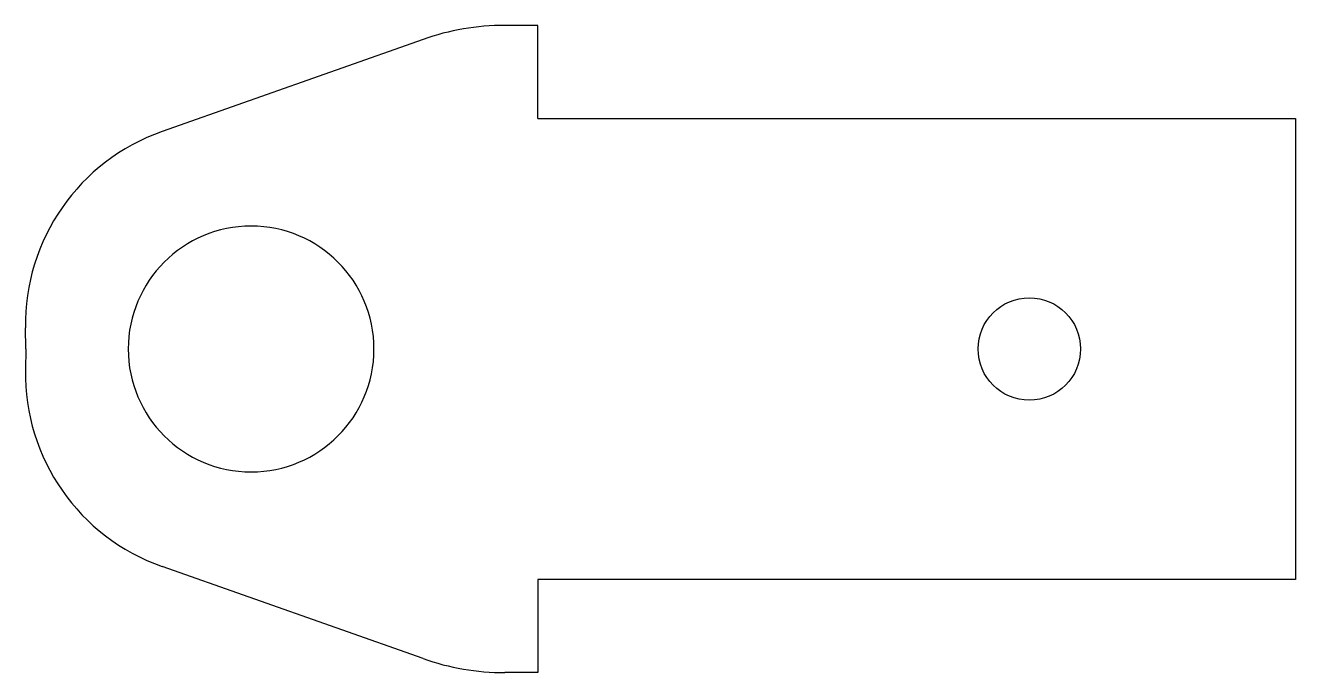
# Model space of a CAD drawing. Extents: x 500.2 to 562.2, y -103.7 to -72.1.
import ezdxf

# ---------------------------------------------------------------- set-up
doc = ezdxf.new("R2010")
doc.units = 0
doc.layers.get('0').update_dxf_attribs({"color": 253, "linetype": 'CONTINUOUS'})

msp = doc.modelspace()

# ---------------------------------------------------------------- linework, layer by layer
at = {"color": 48}
for p, q in [((525.18, -72.086), (523.569, -72.086)), ((525.18, -76.635), (525.18, -72.086)), ((519.575, -72.771), (506.831, -77.268)), ((525.18, -76.635), (562.18, -76.635)), ((562.18, -76.635), (562.18, -99.135)), ((500.177, -87.885), (500.161, -86.854)), ((500.177, -87.885), (500.161, -88.916)), ((519.575, -103), (506.831, -98.502)), ((525.18, -99.135), (525.18, -103.684)), ((562.18, -99.135), (525.18, -99.135)), ((525.18, -103.684), (523.569, -103.684))]:
    msp.add_line(p, q, dxfattribs=at)
at = {"color": 48, "extrusion": (3.02872e-16, -8.60051e-15, -1)}
msp.add_circle((-511.18, -87.885), 6, dxfattribs=at)
at = {"color": 48}
msp.add_circle((549.18, -87.885), 2.5, dxfattribs=at)
for centre, radius, start, end in [((523.569, -84.086), 12, 90, 109.44003), ((510.16, -86.698), 10, 109.44003, 180.89523), ((510.16, -89.073), 10, 179.10477, 250.55997), ((523.569, -91.684), 12, 250.55997, 270)]:
    msp.add_arc(centre, radius, start, end, dxfattribs=at)

doc.saveas('drawing.dxf')
